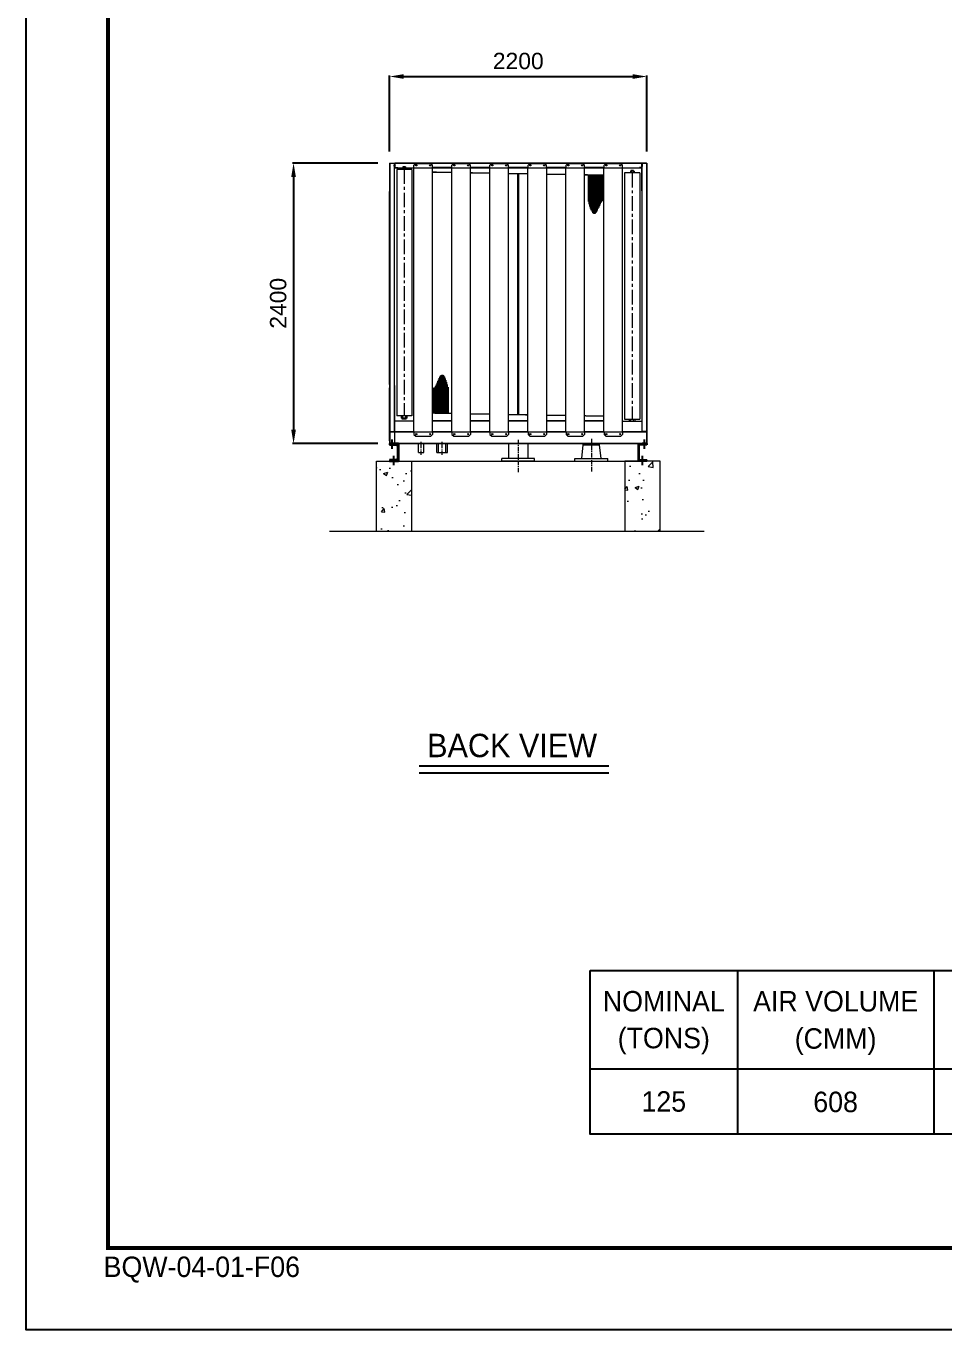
# Model space of a CAD drawing. Header units: millimetres. Extents: x -663796 to 30612, y -141670 to 21821.
# Drawn here: x 1205 to 9056, y 1026 to 12181 of the extents above; entities that cross this region are included whole.
import ezdxf
from ezdxf.enums import TextEntityAlignment as Align

# ---------------------------------------------------------------- set-up
doc = ezdxf.new("R2010")
doc.units = ezdxf.units.MM
for name, pattern in [('CEN', [26, 20, -2, 2, -2]), ('CENTER', [2, 1.25, -0.25, 0.25, -0.25]), ('CENTERX2', [4, 2.5, -0.5, 0.5, -0.5]), ('HIDDEN', [0.375, 0.25, -0.125]), ('HIDDENX2', [0.75, 0.5, -0.25])]:
    doc.linetypes.add(name, pattern=pattern)
for name, color, linetype in [('center', 1, 'CENTER'), ('GRID', 1, 'CEN'), ('HIDD', 2, 'HIDDENX2'), ('냉각탑_box', 1, 'Continuous'), ('냉각탑_form', 1, 'Continuous'), ('냉각탑_text', 3, 'Continuous'), ('냉각탑_기초', 23, 'Continuous')]:
    doc.layers.add(name, color=color, linetype=linetype)
doc.styles.get("Standard").update_dxf_attribs({"font": 'arial.ttf'})
doc.styles.add('돋움', font='Dotum.ttf')
doc.dimstyles.new('1.40', dxfattribs={"dimscale": 20, "dimtxt": 1.5, "dimasz": 1, "dimexe": 0.5, "dimexo": 0.5, "dimgap": 0.5, "dimtad": 1, "dimdec": 0, "dimzin": 0, "dimdsep": 46, "dimtxsty": 'Standard', "dimcen": 0, "dimclrd": 2, "dimclre": 2, "dimclrt": 3, "dimadec": 0, "dimazin": 0, "dimtfac": 1, "dimtdec": 0, "dimtmove": 0, "dimatfit": 0, "dimfxl": 1, "dimtolj": 1, "dimtzin": 0, "dimlwd": -1, "dimlwe": -1, "dimarcsym": 0})

# ---------------------------------------------------------------- blocks, each defined once
blk = doc.blocks.new('*D152')
at = {"color": 2, "transparency": 16777216}
for p, q in [((4315, 11109), (4315, 11759)), ((4435, 11749), (6395, 11749)), ((6515, 11109), (6515, 11759))]:
    blk.add_line(p, q, dxfattribs=at)
for points in [[(4435, 11769), (4435, 11729), (4315, 11749)], [(6395, 11769), (6395, 11729), (6515, 11749)]]:
    blk.add_solid(points, dxfattribs=at)
at = {"layer": 'Defpoints', "color": 0, "transparency": 16777216}
for p in [(6515, 11749), (4315, 11009), (6515, 11009)]:
    blk.add_point(p, dxfattribs=at)
at = {"color": 3, "lineweight": 5, "transparency": 16777216, "insert": (5415, 11881), "char_height": 140, "attachment_point": 5}
blk.add_mtext('\\A1;2200', dxfattribs=at)
blk = doc.blocks.new('*D153')
at = {"color": 2, "transparency": 16777216}
for p, q in [((4215, 11009), (3483, 11009)), ((3493, 10889), (3493, 8729)), ((4215, 8609), (3483, 8609))]:
    blk.add_line(p, q, dxfattribs=at)
for points in [[(3473, 10889), (3513, 10889), (3493, 11009)], [(3473, 8729), (3513, 8729), (3493, 8609)]]:
    blk.add_solid(points, dxfattribs=at)
at = {"layer": 'Defpoints', "color": 0, "transparency": 16777216}
for p in [(4315, 11009), (3493, 8609), (4315, 8609)]:
    blk.add_point(p, dxfattribs=at)
at = {"color": 3, "lineweight": 5, "transparency": 16777216, "insert": (3362, 9809), "char_height": 140, "attachment_point": 5, "rotation": 90}
blk.add_mtext('\\A1;2400', dxfattribs=at)
blk = doc.blocks.new('3')
at = {"lineweight": 20}
for p, q in [((4315, 11009), (4315, 8709)), ((4315, 11009), (6515, 11009)), ((4317, 11007), (4317, 8711)), ((4317, 11007), (4355, 11007)), ((4355, 11007), (4355, 10979)), ((4357, 10979), (4355, 10979)), ((4357, 8709), (4357, 11009)), ((4357, 10969), (4523, 10969)), ((6471, 11007), (4359, 11007)), ((4359, 11007), (4359, 10971)), ((4359, 10971), (4384, 10971)), ((4375, 10955), (4375, 8847)), ((4505, 10955), (4375, 10955)), ((4384, 10971), (4384, 10969)), ((4505, 10955), (4505, 8847)), ((4522, 8710), (4522, 10967)), ((4522, 10967), (4682, 10967)), ((4523, 10991), (4538, 11006)), ((4523, 10967), (4523, 10991)), ((4538, 11006), (4666, 11006)), ((4681, 10991), (4666, 11006)), ((4681, 10967), (4681, 10991)), ((4848, 10971), (4681, 10971)), ((4681, 10969), (4848, 10969)), ((4682, 8710), (4682, 10967)), ((4847, 8710), (4847, 10967)), ((4847, 10967), (5007, 10967)), ((4848, 10991), (4863, 11006)), ((4848, 10967), (4848, 10991)), ((4863, 11006), (4991, 11006)), ((5006, 10991), (4991, 11006)), ((5006, 10967), (5006, 10991)), ((5173, 10971), (5006, 10971)), ((5006, 10969), (5173, 10969)), ((5007, 8710), (5007, 10967)), ((5172, 8710), (5172, 10967)), ((5172, 10967), (5332, 10967)), ((5173, 10991), (5188, 11006)), ((5173, 10967), (5173, 10991)), ((5188, 11006), (5316, 11006)), ((5331, 10991), (5316, 11006)), ((5331, 10967), (5331, 10991)), ((5499, 10971), (5331, 10971)), ((5331, 10969), (5499, 10969)), ((5332, 8710), (5332, 10967)), ((5498, 8710), (5498, 10967)), ((5498, 10967), (5658, 10967)), ((5499, 10991), (5514, 11006)), ((5499, 10967), (5499, 10991)), ((5514, 11006), (5642, 11006)), ((5657, 10991), (5642, 11006)), ((5657, 10967), (5657, 10991)), ((5824, 10971), (5657, 10971)), ((5657, 10969), (5824, 10969)), ((5658, 8710), (5658, 10967)), ((5823, 8710), (5823, 10967)), ((5823, 10967), (5983, 10967)), ((5824, 10991), (5839, 11006)), ((5824, 10967), (5824, 10991)), ((5839, 11006), (5967, 11006)), ((5982, 10991), (5967, 11006)), ((5982, 10967), (5982, 10991)), ((6149, 10971), (5982, 10971)), ((5982, 10969), (6149, 10969)), ((5983, 8710), (5983, 10967)), ((6148, 8710), (6148, 10967)), ((6148, 10967), (6308, 10967)), ((6149, 10991), (6164, 11006)), ((6149, 10967), (6149, 10991)), ((6164, 11006), (6292, 11006)), ((6307, 10991), (6292, 11006)), ((6307, 10967), (6307, 10991)), ((6307, 10969), (6473, 10969)), ((6308, 8710), (6308, 10967)), ((6451, 10971), (6451, 10969)), ((6471, 10971), (6451, 10971)), ((6471, 11007), (6471, 10971)), ((6473, 11009), (6473, 8709)), ((6473, 10979), (6475, 10979)), ((6513, 11007), (6475, 11007)), ((6475, 11007), (6475, 10979)), ((6513, 11007), (6513, 8711)), ((6515, 11009), (6515, 8709)), ((4847, 10925), (4682, 10928)), ((5172, 10919), (5007, 10922)), ((5498, 10913), (5332, 10916)), ((5410, 8857), (5410, 10916)), ((5420, 8857), (5420, 10915)), ((5823, 10908), (5658, 10910)), ((6148, 10902), (5983, 10905)), ((6455, 10926), (6325, 10926)), ((6325, 10925), (6325, 8817)), ((6455, 10925), (6455, 8817)), ((4505, 8847), (4375, 8847)), ((4847, 8867), (4682, 8870)), ((5172, 8861), (5007, 8864)), ((5498, 8855), (5332, 8858)), ((5823, 8850), (5658, 8852)), ((6148, 8844), (5983, 8847)), ((6325, 8817), (6455, 8817)), ((4315, 8774), (4315, 8709)), ((4315, 8709), (4357, 8709)), ((4317, 8774), (4317, 8711)), ((4317, 8711), (4355, 8711)), ((4355, 8711), (4355, 8739)), ((4355, 8739), (4357, 8739)), ((4522, 8710), (4682, 8710)), ((4523, 8710), (4523, 8687)), ((4681, 8710), (4681, 8687)), ((4847, 8801), (4682, 8801)), ((4847, 8710), (5007, 8710)), ((4848, 8710), (4848, 8687)), ((5006, 8710), (5006, 8687)), ((5172, 8801), (5007, 8801)), ((5172, 8710), (5332, 8710)), ((5173, 8710), (5173, 8687)), ((5331, 8710), (5331, 8687)), ((5498, 8801), (5332, 8801)), ((5498, 8710), (5658, 8710)), ((5499, 8710), (5499, 8687)), ((5657, 8710), (5657, 8687)), ((5823, 8801), (5658, 8801)), ((5823, 8710), (5983, 8710)), ((5824, 8710), (5824, 8687)), ((5982, 8710), (5982, 8687)), ((6148, 8801), (5983, 8801)), ((6148, 8710), (6308, 8710)), ((6149, 8710), (6149, 8687)), ((6307, 8710), (6307, 8687)), ((6473, 8739), (6475, 8739)), ((6515, 8709), (6473, 8709)), ((6475, 8711), (6475, 8739)), ((6513, 8711), (6475, 8711)), ((6513, 8774), (6513, 8711)), ((4315, 8674), (4315, 8609)), ((4315, 8609), (4357, 8609)), ((4317, 8674), (4317, 8611)), ((4317, 8611), (4355, 8611)), ((4523, 8687), (4538, 8672)), ((4538, 8672), (4666, 8672)), ((4681, 8687), (4666, 8672)), ((4848, 8687), (4863, 8672)), ((4863, 8672), (4991, 8672)), ((5006, 8687), (4991, 8672)), ((5173, 8687), (5188, 8672)), ((5188, 8672), (5316, 8672)), ((5331, 8687), (5316, 8672)), ((5499, 8687), (5514, 8672)), ((5514, 8672), (5642, 8672)), ((5657, 8687), (5642, 8672)), ((5824, 8687), (5839, 8672)), ((5839, 8672), (5967, 8672)), ((5982, 8687), (5967, 8672)), ((6149, 8687), (6164, 8672)), ((6164, 8672), (6292, 8672)), ((6307, 8687), (6292, 8672)), ((6515, 8609), (6473, 8609)), ((6513, 8611), (6475, 8611)), ((6513, 8674), (6513, 8611)), ((6515, 8674), (6515, 8609))]:
    blk.add_line(p, q, dxfattribs=at)
at = {"color": 7, "lineweight": 20, "ltscale": 0.129444}
for p, q in [((4357, 10772), (4357, 11005)), ((6473, 10772), (6473, 11005))]:
    blk.add_line(p, q, dxfattribs=at)
at = {"color": 7, "lineweight": 20}
for p, q in [((4362, 11009), (5410, 11009)), ((5419, 11009), (6467, 11009)), ((4315, 9114), (4315, 10764)), ((4357, 9114), (4357, 10764)), ((4362, 8609), (6467, 8609)), ((4563, 8534), (4608, 8534)), ((4719, 8534), (4811, 8534))]:
    blk.add_line(p, q, dxfattribs=at)
at = {"color": 1, "linetype": 'CENTER', "lineweight": 20, "ltscale": 100}
for p, q in [((4440, 10955), (4440, 8847)), ((6390, 10925), (6390, 8817))]:
    blk.add_line(p, q, dxfattribs=at)
at = {"color": 6, "linetype": 'HIDDEN', "lineweight": 20}
for p, q in [((4848, 10969), (4681, 10969)), ((5173, 10969), (5006, 10969)), ((5499, 10969), (5331, 10969)), ((5824, 10969), (5657, 10969)), ((6149, 10969), (5982, 10969)), ((4847, 10927), (4682, 10930)), ((5172, 10921), (5007, 10924)), ((5498, 10915), (5332, 10918)), ((5823, 10910), (5658, 10912)), ((6148, 10904), (5983, 10907)), ((4847, 8865), (4682, 8868)), ((5172, 8859), (5007, 8862)), ((5498, 8853), (5332, 8856)), ((5823, 8848), (5658, 8850)), ((6148, 8842), (5983, 8845)), ((4847, 8803), (4682, 8803)), ((5172, 8803), (5007, 8803)), ((5498, 8803), (5332, 8803)), ((5823, 8803), (5658, 8803)), ((6148, 8803), (5983, 8803))]:
    blk.add_line(p, q, dxfattribs=at)
at = {"color": 7, "lineweight": 20, "ltscale": 0.108889}
blk.add_line((6515, 10987), (6515, 10791), dxfattribs=at)
blk.add_line((6515, 10987), (6515, 10791), dxfattribs=at)
at = {"color": 5, "lineweight": 20, "ltscale": 30}
for p, q in [((6013, 10900), (6013, 10680)), ((6019, 10900), (6019, 10658)), ((6025, 10900), (6025, 10638)), ((6031, 10900), (6031, 10620)), ((6037, 10900), (6037, 10605)), ((6043, 10900), (6043, 10593)), ((6049, 10900), (6049, 10584)), ((6055, 10900), (6055, 10577)), ((6061, 10900), (6061, 10574)), ((6067, 10900), (6067, 10574)), ((6073, 10900), (6073, 10577)), ((6079, 10900), (6079, 10583)), ((6085, 10900), (6085, 10592)), ((6091, 10900), (6091, 10603)), ((6097, 10900), (6097, 10616)), ((6103, 10900), (6103, 10629)), ((6109, 10900), (6109, 10643)), ((6115, 10900), (6115, 10656)), ((6121, 10900), (6121, 10668)), ((6127, 10900), (6127, 10678)), ((6133, 10900), (6133, 10685)), ((6139, 10900), (6139, 10687)), ((6145, 10900), (6145, 10684)), ((4733, 8872), (4733, 9155)), ((4739, 8872), (4739, 9168)), ((4745, 8872), (4745, 9179)), ((4751, 8872), (4751, 9188)), ((4757, 8872), (4757, 9194)), ((4763, 8872), (4763, 9197)), ((4769, 8872), (4769, 9197)), ((4775, 8872), (4775, 9194)), ((4781, 8872), (4781, 9188)), ((4787, 8872), (4787, 9179)), ((4793, 8872), (4793, 9166)), ((4799, 8872), (4799, 9151)), ((4685, 8872), (4685, 9088)), ((4691, 8872), (4691, 9084)), ((4697, 8872), (4697, 9086)), ((4703, 8872), (4703, 9093)), ((4709, 8872), (4709, 9103)), ((4715, 8872), (4715, 9115)), ((4721, 8872), (4721, 9128)), ((4727, 8872), (4727, 9142)), ((4805, 8872), (4805, 9134)), ((4811, 8872), (4811, 9114)), ((4817, 8872), (4817, 9091))]:
    blk.add_line(p, q, dxfattribs=at)
at = {"color": 7, "lineweight": 20, "ltscale": 0.051667}
blk.add_line((4313, 9432), (4313, 9525), dxfattribs=at)
at = {"color": 7, "lineweight": 20, "ltscale": 0.001111}
for p, q in [((4315, 9525), (4313, 9525)), ((4315, 9432), (4313, 9432))]:
    blk.add_line(p, q, dxfattribs=at)
at = {"color": 7, "lineweight": 20, "ltscale": 0.253333}
for p, q in [((4315, 8631), (4315, 9087)), ((6515, 9087), (6515, 8631))]:
    blk.add_line(p, q, dxfattribs=at)
at = {"color": 7, "lineweight": 20, "ltscale": 0.273889}
blk.add_line((4357, 9105), (4357, 8612), dxfattribs=at)
at = {"color": 7, "lineweight": 20, "ltscale": 0.052833}
for p, q in [((6515, 9079), (6515, 8984)), ((6515, 8734), (6515, 8639))]:
    blk.add_line(p, q, dxfattribs=at)
at = {"color": 7, "lineweight": 20, "ltscale": 0.005528}
for p, q in [((6515, 8984), (6515, 8974)), ((6515, 8974), (6515, 8964))]:
    blk.add_line(p, q, dxfattribs=at)
at = {"color": 7, "lineweight": 20, "ltscale": 0.022806}
blk.add_line((6515, 8964), (6515, 8923), dxfattribs=at)
at = {"color": 0, "lineweight": 20}
for p, q in [((4522, 8801), (4357, 8801)), ((6308, 8801), (6473, 8801)), ((4315, 8609), (4390, 8609))]:
    blk.add_line(p, q, dxfattribs=at)
at = {"color": 7, "lineweight": 25, "ltscale": 0.008333}
for p, q in [((4315, 8609), (4315, 8599)), ((6515, 8609), (6515, 8599))]:
    blk.add_line(p, q, dxfattribs=at)
at = {"color": 7, "lineweight": 25, "ltscale": 0.125}
for p, q in [((4390, 8609), (4315, 8609)), ((6440, 8609), (6515, 8609)), ((4315, 8459), (4390, 8459)), ((6515, 8459), (6440, 8459))]:
    blk.add_line(p, q, dxfattribs=at)
at = {"color": 7, "lineweight": 25, "ltscale": 0.05125}
for p, q in [((4315, 8599), (4373, 8599)), ((6515, 8599), (6456, 8599)), ((4373, 8469), (4315, 8469)), ((6456, 8469), (6515, 8469))]:
    blk.add_line(p, q, dxfattribs=at)
for p, q in [((4325, 8599), (4325, 8609)), ((4347, 8599), (4347, 8609)), ((6483, 8599), (6483, 8609)), ((6505, 8599), (6505, 8609)), ((4341, 8459), (4341, 8469)), ((4363, 8459), (4363, 8469)), ((6466, 8459), (6466, 8469)), ((6488, 8459), (6488, 8469))]:
    blk.add_line(p, q)
at = {"color": 1, "linetype": 'CENTERX2', "ltscale": 50}
for p, q in [((4336, 8564), (4336, 8644)), ((6494, 8564), (6494, 8644)), ((4352, 8424), (4352, 8504)), ((6477, 8424), (6477, 8504))]:
    blk.add_line(p, q, dxfattribs=at)
at = {"color": 7, "lineweight": 25, "ltscale": 0.091667}
for p, q in [((4383, 8589), (4383, 8479)), ((6446, 8589), (6446, 8479))]:
    blk.add_line(p, q, dxfattribs=at)
at = {"ltscale": 25}
for p, q in [((4390, 8609), (4390, 8459)), ((6440, 8609), (6440, 8459))]:
    blk.add_line(p, q, dxfattribs=at)
at = {"lineweight": 5}
for p, q in [((4563, 8534), (4563, 8609)), ((4608, 8534), (4608, 8609)), ((4719, 8534), (4719, 8609)), ((4733, 8534), (4733, 8609)), ((4796, 8534), (4796, 8609)), ((4811, 8534), (4811, 8609)), ((4390, 8459), (6440, 8459))]:
    blk.add_line(p, q, dxfattribs=at)
at = {"color": 7, "lineweight": 20, "ltscale": 0.076666}
for p, q in [((5332, 8609), (5332, 8481)), ((5498, 8609), (5498, 8481)), ((5958, 8481), (5970, 8599)), ((6123, 8481), (6110, 8599)), ((5900, 8481), (6170, 8481)), ((5900, 8459), (5900, 8481)), ((6170, 8481), (6180, 8481)), ((6180, 8459), (6180, 8481))]:
    blk.add_line(p, q, dxfattribs=at)
at = {"color": 7, "lineweight": 20, "ltscale": 0.004168}
for p, q in [((5970, 8604), (5970, 8609)), ((6110, 8604), (6110, 8609))]:
    blk.add_line(p, q, dxfattribs=at)
at = {"color": 7, "lineweight": 20, "ltscale": 0.1165}
blk.add_line((5970, 8604), (6110, 8604), dxfattribs=at)
at = {"color": 7, "lineweight": 20, "ltscale": 0.004167}
for p, q in [((5970, 8599), (5970, 8604)), ((6110, 8599), (6110, 8604))]:
    blk.add_line(p, q, dxfattribs=at)
at = {"color": 7, "lineweight": 20, "ltscale": 0.030302}
blk.add_line((5970, 8599), (6007, 8599), dxfattribs=at)
at = {"color": 7, "lineweight": 20, "ltscale": 0.086115}
blk.add_line((6007, 8599), (6110, 8599), dxfattribs=at)
at = {"color": 7, "lineweight": 20, "ltscale": 0.149635}
for p, q in [((5544, 8481), (5275, 8481)), ((5544, 8459), (5275, 8459))]:
    blk.add_line(p, q, dxfattribs=at)
at = {"color": 7, "lineweight": 20, "ltscale": 0.012222}
for p, q in [((5275, 8459), (5275, 8481)), ((5555, 8459), (5555, 8481))]:
    blk.add_line(p, q, dxfattribs=at)
at = {"color": 7, "lineweight": 20, "ltscale": 0.00592}
for p, q in [((5555, 8481), (5544, 8481)), ((5555, 8459), (5544, 8459))]:
    blk.add_line(p, q, dxfattribs=at)
at = {"color": 7, "lineweight": 15, "ltscale": 0.0625}
for p, q in [((4315, 8469), (4315, 8459)), ((6515, 8469), (6515, 8459))]:
    blk.add_line(p, q, dxfattribs=at)
at = {"color": 7, "lineweight": 20, "ltscale": 0.224453}
blk.add_line((5900, 8459), (6170, 8459), dxfattribs=at)
at = {"color": 7, "lineweight": 20, "ltscale": 0.008881}
blk.add_line((6170, 8459), (6180, 8459), dxfattribs=at)
at = {"lineweight": 20}
for centre in [(4543, 10989), (4662, 10989), (4868, 10989), (4987, 10989), (5193, 10989), (5312, 10989), (5518, 10989), (5637, 10989), (5843, 10989), (5962, 10989), (6168, 10989), (6287, 10989), (4543, 8689), (4662, 8689), (4868, 8689), (4987, 8689), (5193, 8689), (5312, 8689), (5518, 8689), (5637, 8689), (5843, 8689), (5962, 8689), (6168, 8689), (6287, 8689)]:
    blk.add_circle(centre, 5, dxfattribs=at)
at = {"color": 7, "lineweight": 20}
for centre, radius, start, end in [((6512, 9762), 3.1, 359.7799, 0), ((6512, 9754), 3.1, 0, 0.2449), ((4316, 9525), 3.5, 115.337, 180), ((4316, 9432), 3.5, 180, 244.663), ((4318, 9263), 3.1, 180, 180.2449), ((4318, 9255), 3.1, 179.7551, 180)]:
    blk.add_arc(centre, radius, start, end, dxfattribs=at)
at = {"color": 7, "lineweight": 25}
for centre, start, end in [((4373, 8589), 0, 90), ((6456, 8589), 90, 180), ((4373, 8479), 270, 0), ((6456, 8479), 180, 270)]:
    blk.add_arc(centre, 10, start, end, dxfattribs=at)
at = {"layer": 'center', "lineweight": 20}
for p, q in [((4347, 10989), (4367, 10989)), ((4523, 8709), (4315, 8709)), ((4315, 8709), (4315, 8609)), ((4848, 8709), (4681, 8709)), ((5173, 8709), (5006, 8709)), ((5499, 8709), (5331, 8709)), ((5824, 8709), (5657, 8709)), ((6149, 8709), (5982, 8709)), ((6515, 8709), (6307, 8709)), ((6515, 8709), (6515, 8609)), ((6515, 8609), (4315, 8609))]:
    blk.add_line(p, q, dxfattribs=at)
at = {"layer": 'center', "lineweight": 20, "ltscale": 30}
for p, q in [((4585, 8512), (4585, 8625)), ((4765, 8512), (4765, 8625))]:
    blk.add_line(p, q, dxfattribs=at)
at = {"layer": 'GRID', "color": 0, "lineweight": 20, "ltscale": 2}
for p, q in [((4424, 10968), (4424, 10955)), ((4456, 10968), (4424, 10968)), ((4429, 10975), (4429, 10968)), ((4451, 10975), (4429, 10975)), ((4432, 10968), (4432, 10955)), ((4448, 10968), (4448, 10955)), ((4451, 10975), (4451, 10968)), ((4456, 10968), (4456, 10955)), ((6374, 10938), (6374, 10926)), ((6406, 10938), (6374, 10938)), ((6379, 10945), (6379, 10938)), ((6401, 10945), (6379, 10945)), ((6382, 10938), (6382, 10926)), ((6398, 10938), (6398, 10926)), ((6401, 10945), (6401, 10938)), ((6406, 10938), (6406, 10926)), ((4416, 8827), (4416, 8847)), ((4464, 8827), (4416, 8827)), ((4423, 8817), (4423, 8827)), ((4457, 8817), (4423, 8817)), ((4428, 8827), (4428, 8847)), ((4452, 8827), (4452, 8847)), ((4457, 8817), (4457, 8827)), ((4464, 8827), (4464, 8847)), ((6366, 8801), (6366, 8816)), ((6378, 8801), (6378, 8816)), ((6402, 8801), (6402, 8816)), ((6414, 8801), (6414, 8816))]:
    blk.add_line(p, q, dxfattribs=at)
at = {"layer": 'HIDD', "linetype": 'HIDDEN', "lineweight": 20}
for p, q in [((4523, 8707), (4317, 8707)), ((4317, 8707), (4317, 8611)), ((4848, 8707), (4681, 8707)), ((5173, 8707), (5006, 8707)), ((5499, 8707), (5331, 8707)), ((5824, 8707), (5657, 8707)), ((6149, 8707), (5982, 8707)), ((6513, 8707), (6307, 8707)), ((6513, 8707), (6513, 8611)), ((4317, 8611), (6513, 8611))]:
    blk.add_line(p, q, dxfattribs=at)

msp = doc.modelspace()

# ---------------------------------------------------------------- hatches: boundary and pattern name
at = {"layer": '냉각탑_기초', "lineweight": 20, "ltscale": 30}
h = msp.add_hatch(dxfattribs=at)
h.set_pattern_fill('AR-CONC', color=256, scale=50, style=0)
h.set_pattern_definition([(50, (-10426.03, -8082.33), (358.63, -31.376), [37.5, -412.5]), (355, (-10426.03, -8082.33), (-69.3757, 376.096), [30, -330]), (100.4514, (-10396.15, -8084.94), (289.2547, 344.72), [31.87, -350.571]), (46.1842, (-10426.03, -7982.33), (533.6205, -82.7595), [56.25, -618.75]), (96.6356, (-10381.57, -7989.23), (467.331, 487.059), [47.805, -525.856]), (351.1842, (-10426.03, -7982.33), (467.331, 487.059), [45, -495]), (21, (-10376.03, -8007.33), (298.4535, -201.3094), [37.5, -412.5]), (326, (-10376.03, -8007.33), (121.6577, 362.575), [30, -330]), (71.4514, (-10351.16, -8024.1), (420.1113, 161.265), [31.87, -350.571]), (37.5, (-10426.03, -8082.33), (6.0799, 166.4469), [0, -326, 0, -335, 0, -331.25]), (7.5, (-10426.03, -8082.33), (131.5348, 197.2059), [0, -191, 0, -318.5, 0, -126.25]), (327.5, (-10537.53, -8082.33), (266.9112, -11.2774), [0, -125, 0, -390, 0, -517.5]), (317.5, (-10587.53, -8082.33), (291.593, 50.0525), [0, -162.5, 0, -259, 0, -367.5])])
h.paths.add_polyline_path([(4502.5, 8459), (4202.5, 8459), (4202.5, 7859), (4502.5, 7859)])
h = msp.add_hatch(dxfattribs=at)
h.set_pattern_fill('AR-CONC', color=256, scale=50, style=0)
h.set_pattern_definition([(50, (-10431.03, -8082.33), (358.63, -31.376), [37.5, -412.5]), (355, (-10431.03, -8082.33), (-69.3757, 376.096), [30, -330]), (100.4514, (-10401.15, -8084.94), (289.2547, 344.72), [31.87, -350.571]), (46.1842, (-10431.03, -7982.33), (533.6205, -82.7595), [56.25, -618.75]), (96.6356, (-10386.57, -7989.23), (467.331, 487.059), [47.805, -525.856]), (351.1842, (-10431.03, -7982.33), (467.331, 487.059), [45, -495]), (21, (-10381.03, -8007.33), (298.4535, -201.3094), [37.5, -412.5]), (326, (-10381.03, -8007.33), (121.6577, 362.575), [30, -330]), (71.4514, (-10356.16, -8024.1), (420.1113, 161.265), [31.87, -350.571]), (37.5, (-10431.03, -8082.33), (6.0799, 166.4469), [0, -326, 0, -335, 0, -331.25]), (7.5, (-10431.03, -8082.33), (131.5348, 197.2059), [0, -191, 0, -318.5, 0, -126.25]), (327.5, (-10542.53, -8082.33), (266.9112, -11.2774), [0, -125, 0, -390, 0, -517.5]), (317.5, (-10592.53, -8082.33), (291.593, 50.0525), [0, -162.5, 0, -259, 0, -367.5])])
h.paths.add_polyline_path([(6327.5, 8459), (6627.5, 8459), (6627.5, 7859), (6327.5, 7859)])

# ---------------------------------------------------------------- linework, layer by layer
at = {"layer": 'center', "lineweight": 20, "ltscale": 30}
for p, q in [((5415, 8642), (5415, 8357.2)), ((6040.2, 8648.3), (6040.2, 8367.5))]:
    msp.add_line(p, q, dxfattribs=at)
at = {"layer": 'Defpoints'}
msp.add_lwpolyline([(1205.1, 21821.4), (30612.3, 21821.4), (30612.3, 1026.4), (1205.1, 1026.4)], close=True, dxfattribs=at)
at = {"layer": '냉각탑_box'}
for p, q in [((4567.3, 5851.2), (6190.6, 5851.2)), ((4567.3, 5793), (6190.6, 5793)), ((7289.9, 4100.8), (7289.9, 2700.8)), ((8969.9, 4100.8), (8969.9, 2700.8)), ((6029.9, 3260.8), (21079.9, 3260.8))]:
    msp.add_line(p, q, dxfattribs=at)
msp.add_lwpolyline([(6029.9, 4100.8), (21079.9, 4100.8), (21079.9, 2700.8), (6029.9, 2700.8)], close=True, dxfattribs=at)
at = {"layer": '냉각탑_form', "const_width": 35}
msp.add_lwpolyline([(1905.3, 21121.3), (1905.3, 1726.5), (29912.2, 1726.5), (29912.2, 21121.3)], close=True, dxfattribs=at)
at = {"layer": '냉각탑_기초', "lineweight": 20, "ltscale": 30}
msp.add_line((3799.2, 7859), (7004.4, 7859), dxfattribs=at)
for points in [[(4202.5, 7859), (4202.5, 8459), (4502.5, 8459), (4502.5, 7859)], [(6627.5, 7859), (6627.5, 8459), (6327.5, 8459), (6327.5, 7859)]]:
    msp.add_lwpolyline(points, dxfattribs=at)

# ---------------------------------------------------------------- block references
msp.add_blockref('3', (0, 0))

# ---------------------------------------------------------------- texts
at = {"layer": '냉각탑_form', "style": '돋움'}
msp.add_text('BQW-04-01-F06', height=175.043, dxfattribs=at).set_placement((1868.5, 1478.9))
at = {"layer": '냉각탑_text', "style": '돋움'}
for s, height, p in [('BACK VIEW', 199.97, (5362.3, 6026.1)), ('NOMINAL', 175, (6659.9, 3838.3)), ('AIR VOLUME', 175, (8129.9, 3838.3)), ('(TONS)', 175, (6659.9, 3523.3)), ('(CMM)', 175, (8129.4, 3519.6)), ('125', 175, (6659.9, 2980.8)), ('608', 175, (8129.4, 2977.1))]:
    msp.add_text(s, height=height, dxfattribs=at).set_placement(p, align=Align.MIDDLE_CENTER)

# ---------------------------------------------------------------- dimensions: what is measured, and where the dimension line sits
at = {"lineweight": 5}
dim = msp.add_linear_dim(base=(6515, 11749.3), p1=(4315, 11009), p2=(6515, 11009), dimstyle='1.40', override={"dimtxt": 7, "dimasz": 6, "dimexo": 5, "dimgap": 3}, dxfattribs=at)
dim.commit()
dim.dimension.update_dxf_attribs({"geometry": '*D152', "text_midpoint": (5415, 11880.7)})
dim = msp.add_linear_dim(base=(3493.1, 8609), p1=(4315, 11009), p2=(4315, 8609), angle=90, dimstyle='1.40', override={"dimtxt": 7, "dimasz": 6, "dimexo": 5, "dimgap": 3}, dxfattribs=at)
dim.commit()
dim.dimension.update_dxf_attribs({"geometry": '*D153', "text_midpoint": (3361.6, 9809)})

doc.saveas('drawing.dxf')
